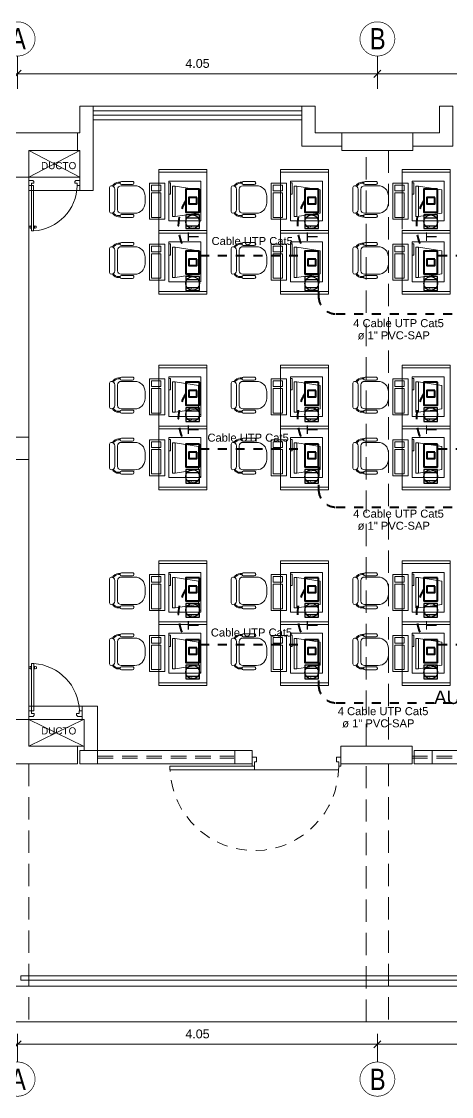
# Model space of a CAD drawing. Header units: millimetres. Extents: x 3354 to 3637, y 1117 to 1358.
# Drawn here: x 3378.85 to 3383.69, y 1253.16 to 1265.25 of the extents above; entities that cross this region are included whole.
import ezdxf

# ---------------------------------------------------------------- set-up
doc = ezdxf.new("R2010")
doc.units = ezdxf.units.MM
for name, pattern in [('ACAD_ISO04W100', [30, 24, -3, 0, -3]), ('DASHED2', [0.375, 0.25, -0.125]), ('DIVIDEX2', [63.5, 25.4, -12.7, 0, -12.7, 0, -12.7]), ('TRAZOS2', [0.225, 0.15, -0.075])]:
    doc.linetypes.add(name, pattern=pattern)
for name, color, linetype, lineweight in [('CASCO', 252, 'Continuous', 9), ('CONDUCTOR', 162, 'Continuous', 40), ('RED SEGURIDAD', 153, 'ACAD_ISO04W100', 40), ('TEX-ELEC', 7, 'Continuous', 30)]:
    doc.layers.add(name, color=color, linetype=linetype, lineweight=lineweight)
doc.layers.add('centro de luz', color=90, linetype='Continuous')
doc.layers.add('TOMACORRIENTE', color=240, linetype='Continuous')
doc.layers.add('Efec-muebles', color=7, linetype='Continuous', lineweight=13, true_color=0x85826f)
doc.styles.add('1', font='arial.ttf')
doc.styles.get("Standard").update_dxf_attribs({"font": 'arial.ttf'})
doc.styles.add('style1', font='arial.ttf')
doc.styles.add('style2', font='arial.ttf')
doc.dimstyles.new('Esc  1  50', dxfattribs={"dimtxt": 0.1, "dimasz": 0.08, "dimexe": 0.2, "dimexo": 0.15, "dimgap": 0.065, "dimtad": 1, "dimzin": 4, "dimdsep": 46, "dimtxsty": 'Standard', "dimblk": 'OBLIQUE', "dimcen": 0.12, "dimdle": 0.15, "dimadec": 0, "dimazin": 0, "dimtfac": 1, "dimtix": 1, "dimtmove": 0, "dimatfit": 3, "dimldrblk": 'OBLIQUE', "dimfxl": 0, "dimarcsym": 0})

# ---------------------------------------------------------------- blocks, each defined once
blk = doc.blocks.new('RECTANG')
for p, q in [((1, 1), (0, 1)), ((0, 1), (0, 0)), ((1, 0), (1, 1)), ((0, 0), (1, 0))]:
    blk.add_line(p, q)
blk = doc.blocks.new('Silla-3')
at = {"color": 0}
for p, q in [((-0.085, 0.909), (0.085, 0.909)), ((-0.447, 0.601), (-0.447, 0.329)), ((-0.404, 0.635), (-0.413, 0.635)), ((-0.37, 0.329), (-0.37, 0.601)), ((-0.34, 0.314), (-0.34, 0.654)), ((0.34, 0.654), (0.34, 0.314)), ((0.37, 0.329), (0.37, 0.601)), ((0.404, 0.635), (0.413, 0.635)), ((0.447, 0.601), (0.447, 0.329)), ((-0.425, 0.253), (-0.425, 0.298)), ((-0.413, 0.295), (-0.404, 0.295)), ((-0.4, 0.253), (-0.4, 0.296)), ((0.4, 0.253), (0.4, 0.296)), ((0.413, 0.295), (0.404, 0.295)), ((0.425, 0.253), (0.425, 0.298)), ((-0.34, 0.072), (-0.34, 0.072)), ((0.297, 0.03), (-0.298, 0.03)), ((0.255, 0.229), (-0.255, 0.229)), ((-0.255, 0.157), (0.255, 0.157)), ((0.34, 0.072), (0.34, 0.072))]:
    blk.add_line(p, q, dxfattribs=at)
for centre, radius, start, end in [((-0.085, 0.654), 0.255, 90, 180), ((0.085, 0.654), 0.255, 0, 90), ((-0.413, 0.601), 0.034, 90, 180), ((-0.404, 0.601), 0.034, 0, 90), ((0.404, 0.601), 0.034, 90, 180), ((0.413, 0.601), 0.034, 0, 90), ((-0.413, 0.329), 0.034, 180, 270), ((-0.404, 0.329), 0.034, 270, 0), ((-0.255, 0.314), 0.085, 180, 270), ((0.255, 0.314), 0.085, 270, 0), ((0.404, 0.329), 0.034, 180, 270), ((0.413, 0.329), 0.034, 270, 0), ((-0.255, 0.253), 0.17, 180, 242.1194), ((-0.255, 0.253), 0.145, 180, 242.3805), ((-0.255, 0.072), 0.085, 90, 180), ((-0.298, 0.072), 0.0425, 180, 270), ((0.255, 0.072), 0.085, 360, 90), ((0.297, 0.072), 0.0425, 270, 360), ((0.255, 0.253), 0.145, 297.6195, 0), ((0.255, 0.253), 0.17, 297.8806, 360)]:
    blk.add_arc(centre, radius, start, end, dxfattribs=at)
blk = doc.blocks.new('_Oblique')
at = {"color": 0, "linetype": 'ByBlock', "lineweight": -2}
blk.add_line((-0.5, -0.5), (0.5, 0.5), dxfattribs=at)
blk = doc.blocks.new('*D339')
at = {"layer": 'CASCO', "color": 0, "lineweight": -2, "transparency": 16777216}
for p, q in [((3356.336, 1257.698), (3356.336, 1258.066)), ((3360.386, 1257.698), (3360.386, 1258.066)), ((3356.186, 1257.866), (3360.536, 1257.866))]:
    blk.add_line(p, q, dxfattribs=at)
at = {"layer": 'Defpoints', "color": 0, "transparency": 16777216}
for p in [(3360.386, 1257.866), (3356.336, 1257.548), (3360.386, 1257.548)]:
    blk.add_point(p, dxfattribs=at)
at = {"layer": 'CASCO', "color": 0, "lineweight": -2, "transparency": 16777216, "xscale": 0.08, "yscale": 0.08, "zscale": 0.08, "rotation": 180}
blk.add_blockref('_Oblique', (3356.336, 1257.866), dxfattribs=at)
at = {"layer": 'CASCO', "color": 0, "lineweight": -2, "transparency": 16777216, "xscale": 0.08, "yscale": 0.08, "zscale": 0.08}
blk.add_blockref('_Oblique', (3360.386, 1257.866), dxfattribs=at)
at = {"layer": 'CASCO', "color": 0, "transparency": 16777216, "insert": (3358.361, 1257.982), "char_height": 0.1, "attachment_point": 5}
blk.add_mtext('4.05', dxfattribs=at)
blk = doc.blocks.new('*D340')
at = {"layer": 'CASCO', "color": 0, "lineweight": -2, "transparency": 16777216}
for p, q in [((3360.386, 1257.698), (3360.386, 1258.066)), ((3364.436, 1257.698), (3364.436, 1258.066)), ((3360.236, 1257.866), (3364.586, 1257.866))]:
    blk.add_line(p, q, dxfattribs=at)
at = {"layer": 'Defpoints', "color": 0, "transparency": 16777216}
for p in [(3364.436, 1257.866), (3360.386, 1257.548), (3364.436, 1257.548)]:
    blk.add_point(p, dxfattribs=at)
at = {"layer": 'CASCO', "color": 0, "lineweight": -2, "transparency": 16777216, "xscale": 0.08, "yscale": 0.08, "zscale": 0.08, "rotation": 180}
blk.add_blockref('_Oblique', (3360.386, 1257.866), dxfattribs=at)
at = {"layer": 'CASCO', "color": 0, "lineweight": -2, "transparency": 16777216, "xscale": 0.08, "yscale": 0.08, "zscale": 0.08}
blk.add_blockref('_Oblique', (3364.436, 1257.866), dxfattribs=at)
at = {"layer": 'CASCO', "color": 0, "transparency": 16777216, "insert": (3362.411, 1257.982), "char_height": 0.1, "attachment_point": 5}
blk.add_mtext('4.05', dxfattribs=at)
blk = doc.blocks.new('*D351')
at = {"layer": 'CASCO', "color": 0, "lineweight": -2, "transparency": 16777216}
for p, q in [((3356.336, 1247.068), (3356.336, 1246.749)), ((3360.386, 1247.068), (3360.386, 1246.749)), ((3356.186, 1246.949), (3360.536, 1246.949))]:
    blk.add_line(p, q, dxfattribs=at)
at = {"layer": 'Defpoints', "color": 0, "transparency": 16777216}
for p in [(3356.336, 1247.218), (3360.386, 1247.218), (3360.386, 1246.949)]:
    blk.add_point(p, dxfattribs=at)
at = {"layer": 'CASCO', "color": 0, "lineweight": -2, "transparency": 16777216, "xscale": 0.08, "yscale": 0.08, "zscale": 0.08, "rotation": 180}
blk.add_blockref('_Oblique', (3356.336, 1246.949), dxfattribs=at)
at = {"layer": 'CASCO', "color": 0, "lineweight": -2, "transparency": 16777216, "xscale": 0.08, "yscale": 0.08, "zscale": 0.08}
blk.add_blockref('_Oblique', (3360.386, 1246.949), dxfattribs=at)
at = {"layer": 'CASCO', "color": 0, "transparency": 16777216, "insert": (3358.361, 1247.065), "char_height": 0.1, "attachment_point": 5}
blk.add_mtext('4.05', dxfattribs=at)
blk = doc.blocks.new('*D352')
at = {"layer": 'CASCO', "color": 0, "lineweight": -2, "transparency": 16777216}
for p, q in [((3360.386, 1247.068), (3360.386, 1246.749)), ((3364.436, 1247.068), (3364.436, 1246.749)), ((3360.236, 1246.949), (3364.586, 1246.949))]:
    blk.add_line(p, q, dxfattribs=at)
at = {"layer": 'Defpoints', "color": 0, "transparency": 16777216}
for p in [(3360.386, 1247.218), (3364.436, 1247.218), (3364.436, 1246.949)]:
    blk.add_point(p, dxfattribs=at)
at = {"layer": 'CASCO', "color": 0, "lineweight": -2, "transparency": 16777216, "xscale": 0.08, "yscale": 0.08, "zscale": 0.08, "rotation": 180}
blk.add_blockref('_Oblique', (3360.386, 1246.949), dxfattribs=at)
at = {"layer": 'CASCO', "color": 0, "lineweight": -2, "transparency": 16777216, "xscale": 0.08, "yscale": 0.08, "zscale": 0.08}
blk.add_blockref('_Oblique', (3364.436, 1246.949), dxfattribs=at)
at = {"layer": 'CASCO', "color": 0, "transparency": 16777216, "insert": (3362.411, 1247.065), "char_height": 0.1, "attachment_point": 5}
blk.add_mtext('4.05', dxfattribs=at)
blk = doc.blocks.new('cgytutytry')
at = {"layer": 'CASCO'}
for p, q in [((-4.482, 891.175), (-4.487, 891.175)), ((-4.487, 891.175), (-4.487, 891.1)), ((-4.487, 891.1), (-4.487, 891.175)), ((-4.487, 891.175), (-4.482, 891.175)), ((-4.467, 891.08), (-4.487, 891.1)), ((-4.467, 891.08), (-4.487, 891.1)), ((-4.482, 891.18), (-4.482, 891.175)), ((-4.391, 891.18), (-4.482, 891.18)), ((-4.482, 891.175), (-4.482, 891.18)), ((-4.432, 891.08), (-4.467, 891.08)), ((-4.432, 891.08), (-4.467, 891.08)), ((-4.386, 891.126), (-4.432, 891.126)), ((-4.432, 891.126), (-4.432, 891.08)), ((-4.391, 891.18), (-4.391, 891.175)), ((-4.391, 891.18), (-4.391, 891.175)), ((-4.386, 891.175), (-4.391, 891.175)), ((-4.391, 891.175), (-4.386, 891.175)), ((-4.386, 891.175), (-4.386, 891.126)), ((-4.386, 891.175), (-4.386, 891.126)), ((-4.386, 891.085), (-4.386, 891.126)), ((-4.386, 891.126), (-3.497, 891.126)), ((-3.497, 891.085), (-4.386, 891.085)), ((-3.598, 891.132), (-3.598, 891.14)), ((-3.598, 891.14), (-3.594, 891.14)), ((-3.55, 891.132), (-3.598, 891.132)), ((-3.598, 891.075), (-3.598, 891.08)), ((-3.598, 891.08), (-3.55, 891.08)), ((-3.594, 891.075), (-3.598, 891.075)), ((-3.594, 891.155), (-3.589, 891.175)), ((-3.594, 891.14), (-3.594, 891.155)), ((-3.594, 891.057), (-3.594, 891.075)), ((-3.589, 891.037), (-3.594, 891.057)), ((-3.589, 891.175), (-3.559, 891.175)), ((-3.559, 891.175), (-3.554, 891.155)), ((-3.554, 891.057), (-3.559, 891.037)), ((-3.554, 891.155), (-3.554, 891.137)), ((-3.554, 891.137), (-3.55, 891.137)), ((-3.55, 891.075), (-3.554, 891.075)), ((-3.554, 891.075), (-3.554, 891.057)), ((-3.55, 891.137), (-3.55, 891.132)), ((-3.55, 891.08), (-3.55, 891.075)), ((-3.497, 891.126), (-3.497, 891.085)), ((-3.559, 891.037), (-3.589, 891.037)), ((-4.467, 890.281), (-4.487, 890.261)), ((-4.487, 890.261), (-4.467, 890.281)), ((-4.487, 890.261), (-4.487, 890.185)), ((-4.487, 890.185), (-4.487, 890.261)), ((-4.467, 890.281), (-4.433, 890.281)), ((-4.467, 890.281), (-4.433, 890.281)), ((-4.433, 890.281), (-4.433, 890.231)), ((-4.487, 890.185), (-4.482, 890.185)), ((-4.482, 890.185), (-4.487, 890.185)), ((-4.482, 890.185), (-4.482, 890.18)), ((-4.482, 890.18), (-4.482, 890.185)), ((-4.482, 890.18), (-4.391, 890.18)), ((-4.433, 890.231), (-4.386, 890.231)), ((-4.391, 890.185), (-4.386, 890.185)), ((-4.391, 890.185), (-4.391, 890.18)), ((-4.386, 890.185), (-4.391, 890.185)), ((-4.391, 890.185), (-4.391, 890.18)), ((-4.386, 890.231), (-4.386, 890.185)), ((-4.386, 890.231), (-4.386, 890.185))]:
    blk.add_line(p, q, dxfattribs=at)
for points in [[(-4.432, 891.08), (-4.432, 891.126), (-4.386, 891.126)], [(-4.386, 890.231), (-4.433, 890.231), (-4.433, 890.281)]]:
    blk.add_lwpolyline(points, dxfattribs=at)
for points in [[(-3.497, 891.126), (-3.497, 891.085), (-4.386, 891.085), (-4.386, 891.126)], [(-3.55, 891.132), (-3.55, 891.137), (-3.598, 891.137), (-3.598, 891.132)], [(-3.55, 891.08), (-3.55, 891.075), (-3.598, 891.075), (-3.598, 891.08)], [(-3.554, 891.14), (-3.554, 891.155), (-3.559, 891.175), (-3.589, 891.175), (-3.594, 891.155), (-3.594, 891.14)], [(-3.554, 891.071), (-3.554, 891.057), (-3.559, 891.037), (-3.589, 891.037), (-3.594, 891.057), (-3.594, 891.071)]]:
    blk.add_lwpolyline(points, close=True, dxfattribs=at)
blk.add_arc((-4.408, 891.143), 0.913, 271.3362, 356.359, dxfattribs=at)
blk = doc.blocks.new('THT')
for p, q in [((-1.074, 0.413), (-1.014, 0.413)), ((-1.074, 0.293), (-1.074, 0.413)), ((-1.044, 0.293), (-1.074, 0.293)), ((-1.044, 0.353), (-1.044, 0.293)), ((-1.014, 0.353), (-1.044, 0.353)), ((-1.014, 0.413), (-1.014, 0.353)), ((0.126, 0.413), (0.066, 0.413)), ((0.066, 0.413), (0.066, 0.353)), ((0.066, 0.353), (0.096, 0.353)), ((0.096, 0.353), (0.096, 0.293)), ((0.096, 0.293), (0.126, 0.293)), ((0.096, 0.293), (0.096, 0.245)), ((1.236, 0.293), (0.096, 0.293)), ((0.126, 0.293), (0.126, 0.413)), ((1.236, 0.245), (1.236, 0.293)), ((0.096, 0.245), (-1.044, 0.245)), ((0.096, 0.245), (1.236, 0.245))]:
    blk.add_line(p, q)
at = {"linetype": 'TRAZOS2'}
blk.add_arc((0.096, 0.293), 1.14, 180, 357.5868, dxfattribs=at)
blk = doc.blocks.new('2 PISO')
at = {"layer": 'CASCO', "lineweight": 0}
blk.add_line((3357.186, 1257.503), (3359.536, 1257.503), dxfattribs=at)
at = {"layer": 'CASCO', "ltscale": 2}
blk.add_line((3357.186, 1257.349), (3359.536, 1257.349), dxfattribs=at)
at = {"layer": 'CASCO', "lineweight": 5}
for p, q in [((3356.461, 1256.703), (3357.036, 1257.003)), ((3356.461, 1257.003), (3357.036, 1256.703)), ((3356.461, 1250.603), (3357.076, 1250.303)), ((3356.461, 1250.303), (3357.076, 1250.603)), ((3357.011, 1250.303), (3357.076, 1250.303))]:
    blk.add_line(p, q, dxfattribs=at)
at = {"layer": 'CASCO', "ltscale": 2, "const_width": 0.0076}
for points in [[(3356.533, 1258.263, 0.951688), (3356.139, 1258.263, 1)], [(3360.583, 1258.263, 0.951688), (3360.189, 1258.263, 1)], [(3356.533, 1246.552, -0.951688), (3356.139, 1246.552, -1)], [(3360.583, 1246.552, -0.951688), (3360.189, 1246.552, -1)]]:
    blk.add_lwpolyline(points, format="xyb", close=True, dxfattribs=at)
at = {"layer": 'CASCO', "ltscale": 2}
for points in [[(3357.186, 1256.553), (3357.186, 1257.503), (3357.036, 1257.503), (3357.036, 1257.203), (3357.011, 1257.203), (3357.011, 1257.003), (3357.036, 1257.003), (3357.036, 1256.703), (3357.036, 1256.703), (3357.036, 1256.553), (3357.186, 1256.553), (3357.186, 1256.553)], [(3357.236, 1250.253), (3357.236, 1250.753), (3357.061, 1250.753), (3357.061, 1250.603), (3357.086, 1250.603), (3357.086, 1250.253), (3357.236, 1250.253)]]:
    blk.add_lwpolyline(points, dxfattribs=at)
at = {"layer": 'CASCO'}
for points in [[(3359.536, 1257.449), (3357.186, 1257.449), (3357.186, 1257.399), (3359.536, 1257.399), (3359.536, 1257.449)], [(3357.011, 1257.203), (3356.211, 1257.203), (3356.211, 1256.703), (3356.461, 1256.703), (3356.461, 1257.003), (3357.011, 1257.003), (3357.011, 1257.203)], [(3359.986, 1257.003), (3359.986, 1257.203), (3360.786, 1257.203), (3360.786, 1257.003), (3359.986, 1257.003)], [(3357.011, 1250.103), (3356.211, 1250.103), (3356.211, 1250.603), (3356.461, 1250.603), (3356.461, 1250.303), (3357.011, 1250.303), (3357.011, 1250.103)], [(3359.976, 1250.103), (3359.976, 1250.303), (3360.776, 1250.303), (3360.776, 1250.103), (3359.976, 1250.103)]]:
    blk.add_lwpolyline(points, dxfattribs=at)
at = {"layer": 'CASCO', "ltscale": 2}
for points in [[(3359.536, 1257.503), (3359.686, 1257.503), (3359.686, 1257.203), (3359.986, 1257.203), (3359.986, 1257.053), (3359.536, 1257.053)], [(3361.236, 1257.503), (3361.086, 1257.503), (3361.086, 1257.203), (3360.786, 1257.203), (3360.786, 1257.053), (3361.236, 1257.053)], [(3357.236, 1250.253), (3358.78, 1250.253), (3358.78, 1250.103), (3357.236, 1250.103)], [(3361.001, 1250.253), (3363.811, 1250.253), (3363.811, 1250.103), (3361.001, 1250.103)]]:
    blk.add_lwpolyline(points, close=True, dxfattribs=at)
at = {"layer": 'CASCO', "linetype": 'DASHED2', "lineweight": 5}
for points in [[(3360.261, 1257.003), (3360.511, 1257.003), (3360.511, 1250.303), (3360.261, 1250.303)], [(3356.211, 1250.103), (3356.461, 1250.103), (3356.461, 1247.203), (3356.211, 1247.203)]]:
    blk.add_lwpolyline(points, close=True, dxfattribs=at)
at = {"layer": 'CASCO'}
for points in [[(3356.211, 1256.703), (3356.461, 1256.703), (3356.461, 1253.778), (3356.211, 1253.778)], [(3356.461, 1253.778), (3356.461, 1253.528), (3356.211, 1253.528), (3356.211, 1253.778)], [(3356.461, 1253.528), (3356.211, 1253.528), (3356.211, 1250.603), (3356.461, 1250.603)], [(3357.236, 1250.103), (3357.036, 1250.103), (3357.036, 1250.253), (3357.236, 1250.253)], [(3358.976, 1250.103), (3358.78, 1250.103), (3358.78, 1250.253), (3358.976, 1250.253)], [(3361.001, 1250.103), (3360.801, 1250.103), (3360.801, 1250.253), (3361.001, 1250.253)]]:
    blk.add_lwpolyline(points, close=True, dxfattribs=at)
at = {"layer": 'CASCO', "lineweight": 5}
for points in [[(3357.036, 1256.553), (3356.461, 1256.553), (3356.461, 1256.703), (3357.036, 1256.703)], [(3357.061, 1250.753), (3356.461, 1250.753), (3356.461, 1250.603), (3357.061, 1250.603)]]:
    blk.add_lwpolyline(points, close=True, dxfattribs=at)
at = {"layer": 'CASCO', "linetype": 'DASHED2', "ltscale": 0.7}
for points in [[(3357.236, 1250.191), (3358.77, 1250.191)], [(3357.236, 1250.168), (3358.77, 1250.168)], [(3360.776, 1250.191), (3364.036, 1250.191)], [(3360.776, 1250.168), (3364.036, 1250.168)]]:
    blk.add_lwpolyline(points, dxfattribs=at)
at = {"layer": 'CASCO', "linetype": 'DASHED2', "lineweight": 5}
blk.add_lwpolyline([(3360.261, 1247.203), (3360.261, 1250.103), (3360.511, 1250.103), (3360.511, 1247.203)], dxfattribs=at)
at = {"layer": 'CASCO', "lineweight": 0}
blk.add_lwpolyline([(3380.586, 1247.719), (3380.586, 1247.669), (3356.372, 1247.669), (3356.372, 1247.719)], close=True, dxfattribs=at)
blk.add_lwpolyline([(3380.761, 1247.603), (3380.761, 1247.603), (3356.211, 1247.603), (3356.211, 1247.603)], dxfattribs=at)
at = {"layer": 'CASCO', "lineweight": 0, "ltscale": 0.5}
blk.add_lwpolyline([(3356.211, 1247.203), (3356.211, 1247.203), (3380.761, 1247.203), (3380.761, 1247.203)], dxfattribs=at)
at = {"layer": 'CASCO', "lineweight": 13}
for p, xscale, yscale, zscale, rotation in [((3868.89, 1254.087), -0.5749999999988404, 0.5749999999988404, 0.5749999999988404, 90), ((3891.169, 1253.33), 0.5999999999998181, 0.5999999999998181, 0.5999999999998181, 89.99999999999999)]:
    blk.add_blockref('cgytutytry', p, dxfattribs=dict(at, xscale=xscale, yscale=yscale, zscale=zscale, rotation=rotation))
at = {"layer": 'CASCO', "xscale": -0.833352957778536, "yscale": 0.8333529582442725, "zscale": 0.8333529577915336}
blk.add_blockref('THT', (3359.081, 1249.833), dxfattribs=at)
at = {"layer": 'CASCO', "style": 'style1', "width": 0.8}
for s, p in [('A', (3356.25, 1258.14)), ('B', (3360.3, 1258.14)), ('A', (3356.25, 1246.434)), ('B', (3360.3, 1246.434))]:
    blk.add_text(s, height=0.24, dxfattribs=at).set_placement(p)
at = {"layer": 'CASCO', "char_height": 0.08, "width": 2.09636, "style": '1'}
for insert, attachment_point in [((3356.798, 1256.873), 2), ((3356.798, 1250.433), 8)]:
    blk.add_mtext('\\A1;DUCTO', dxfattribs=dict(at, insert=insert, attachment_point=attachment_point))
at = {"layer": 'CASCO', "insert": (3362.166, 1250.725), "char_height": 0.15, "attachment_point": 5, "style": 'style2'}
blk.add_mtext('\\A1;AULA DE INNOVACION\\P TECNOLOGICA', dxfattribs=at)
at = {"layer": 'CASCO'}
for base, p1, p2, picture, middle in [((3360.386, 1257.866), (3356.336, 1257.548), (3360.386, 1257.548), '*D339', (3358.361, 1257.982)), ((3364.436, 1257.866), (3360.386, 1257.548), (3364.436, 1257.548), '*D340', (3362.411, 1257.982)), ((3360.386, 1246.949), (3356.336, 1247.218), (3360.386, 1247.218), '*D351', (3358.361, 1247.065)), ((3364.436, 1246.949), (3360.386, 1247.218), (3364.436, 1247.218), '*D352', (3362.411, 1247.065))]:
    dim = blk.add_linear_dim(base=base, p1=p1, p2=p2, dimstyle='Esc  1  50', dxfattribs=at)
    dim.commit()
    dim.dimension.update_dxf_attribs({"geometry": picture, "text_midpoint": middle})

msp = doc.modelspace()

# ---------------------------------------------------------------- linework, layer by layer
at = {"layer": 'CONDUCTOR'}
for points in [[(3380.854, 1263.366), (3380.699, 1263.366), (3380.699, 1263.108), (3380.854, 1263.108)], [(3382.194, 1263.366), (3382.039, 1263.366), (3382.039, 1263.108), (3382.194, 1263.108)], [(3383.534, 1263.366), (3383.379, 1263.366), (3383.379, 1263.108), (3383.534, 1263.108)], [(3380.822, 1263.273), (3380.734, 1263.273), (3380.734, 1263.203), (3380.822, 1263.203)], [(3382.162, 1263.273), (3382.074, 1263.273), (3382.074, 1263.203), (3382.162, 1263.203)], [(3383.502, 1263.273), (3383.414, 1263.273), (3383.414, 1263.203), (3383.502, 1263.203)], [(3380.854, 1262.671), (3380.699, 1262.671), (3380.699, 1262.413), (3380.854, 1262.413)], [(3382.194, 1262.671), (3382.039, 1262.671), (3382.039, 1262.413), (3382.194, 1262.413)], [(3383.534, 1262.671), (3383.379, 1262.671), (3383.379, 1262.413), (3383.534, 1262.413)], [(3380.822, 1262.578), (3380.734, 1262.578), (3380.734, 1262.508), (3380.822, 1262.508)], [(3382.162, 1262.578), (3382.074, 1262.578), (3382.074, 1262.508), (3382.162, 1262.508)], [(3383.502, 1262.578), (3383.414, 1262.578), (3383.414, 1262.508), (3383.502, 1262.508)], [(3380.854, 1261.195), (3380.699, 1261.195), (3380.699, 1260.937), (3380.854, 1260.937)], [(3382.194, 1261.195), (3382.039, 1261.195), (3382.039, 1260.937), (3382.194, 1260.937)], [(3383.534, 1261.195), (3383.379, 1261.195), (3383.379, 1260.937), (3383.534, 1260.937)], [(3380.822, 1261.102), (3380.734, 1261.102), (3380.734, 1261.032), (3380.822, 1261.032)], [(3382.162, 1261.102), (3382.074, 1261.102), (3382.074, 1261.032), (3382.162, 1261.032)], [(3383.502, 1261.102), (3383.414, 1261.102), (3383.414, 1261.032), (3383.502, 1261.032)], [(3380.854, 1260.5), (3380.699, 1260.5), (3380.699, 1260.242), (3380.854, 1260.242)], [(3382.194, 1260.5), (3382.039, 1260.5), (3382.039, 1260.242), (3382.194, 1260.242)], [(3383.534, 1260.5), (3383.379, 1260.5), (3383.379, 1260.242), (3383.534, 1260.242)], [(3380.822, 1260.407), (3380.734, 1260.407), (3380.734, 1260.337), (3380.822, 1260.337)], [(3382.162, 1260.407), (3382.074, 1260.407), (3382.074, 1260.337), (3382.162, 1260.337)], [(3383.502, 1260.407), (3383.414, 1260.407), (3383.414, 1260.337), (3383.502, 1260.337)], [(3380.854, 1258.994), (3380.699, 1258.994), (3380.699, 1258.736), (3380.854, 1258.736)], [(3382.194, 1258.994), (3382.039, 1258.994), (3382.039, 1258.736), (3382.194, 1258.736)], [(3383.534, 1258.994), (3383.379, 1258.994), (3383.379, 1258.736), (3383.534, 1258.736)], [(3380.822, 1258.902), (3380.734, 1258.902), (3380.734, 1258.831), (3380.822, 1258.831)], [(3382.162, 1258.902), (3382.074, 1258.902), (3382.074, 1258.831), (3382.162, 1258.831)], [(3383.502, 1258.902), (3383.414, 1258.902), (3383.414, 1258.831), (3383.502, 1258.831)], [(3380.854, 1258.299), (3380.699, 1258.299), (3380.699, 1258.041), (3380.854, 1258.041)], [(3382.194, 1258.299), (3382.039, 1258.299), (3382.039, 1258.041), (3382.194, 1258.041)], [(3383.534, 1258.299), (3383.379, 1258.299), (3383.379, 1258.041), (3383.534, 1258.041)], [(3380.822, 1258.207), (3380.734, 1258.207), (3380.734, 1258.136), (3380.822, 1258.136)], [(3382.162, 1258.207), (3382.074, 1258.207), (3382.074, 1258.136), (3382.162, 1258.136)], [(3383.502, 1258.207), (3383.414, 1258.207), (3383.414, 1258.136), (3383.502, 1258.136)]]:
    msp.add_lwpolyline(points, close=True, dxfattribs=at)
at = {"layer": 'Efec-muebles'}
for p, q in [((3380.395, 1263.588), (3380.935, 1263.588)), ((3380.395, 1263.588), (3380.395, 1262.917)), ((3380.935, 1263.588), (3380.935, 1262.872)), ((3381.765, 1263.588), (3382.305, 1263.588)), ((3381.765, 1263.588), (3381.765, 1262.917)), ((3382.305, 1263.588), (3382.305, 1262.872)), ((3383.135, 1263.588), (3383.675, 1263.588)), ((3383.135, 1263.588), (3383.135, 1262.917)), ((3383.675, 1263.588), (3383.675, 1262.872)), ((3380.395, 1263.558), (3380.935, 1263.558)), ((3381.765, 1263.558), (3382.305, 1263.558)), ((3383.135, 1263.558), (3383.675, 1263.558)), ((3380.507, 1263.438), (3380.528, 1263.438)), ((3380.528, 1263.438), (3380.528, 1263.31)), ((3380.549, 1263.4), (3380.579, 1263.4)), ((3380.549, 1263.06), (3380.549, 1263.4)), ((3380.579, 1263.4), (3380.579, 1263.06)), ((3380.579, 1263.4), (3380.842, 1263.36)), ((3380.842, 1263.36), (3380.842, 1263.098)), ((3381.877, 1263.438), (3381.898, 1263.438)), ((3381.898, 1263.438), (3381.898, 1263.31)), ((3381.919, 1263.4), (3381.949, 1263.4)), ((3381.919, 1263.06), (3381.919, 1263.4)), ((3381.949, 1263.4), (3381.949, 1263.06)), ((3381.949, 1263.4), (3382.212, 1263.36)), ((3382.212, 1263.36), (3382.212, 1263.098)), ((3383.247, 1263.438), (3383.268, 1263.438)), ((3383.268, 1263.438), (3383.268, 1263.31)), ((3383.289, 1263.4), (3383.319, 1263.4)), ((3383.289, 1263.06), (3383.289, 1263.4)), ((3383.319, 1263.4), (3383.319, 1263.06)), ((3383.319, 1263.4), (3383.582, 1263.36)), ((3383.582, 1263.36), (3383.582, 1263.098)), ((3380.528, 1263.31), (3380.507, 1263.31)), ((3381.898, 1263.31), (3381.877, 1263.31)), ((3383.268, 1263.31), (3383.247, 1263.31)), ((3380.842, 1263.098), (3380.579, 1263.06)), ((3382.212, 1263.098), (3381.949, 1263.06)), ((3383.582, 1263.098), (3383.319, 1263.06)), ((3380.579, 1263.06), (3380.549, 1263.06)), ((3381.949, 1263.06), (3381.919, 1263.06)), ((3383.319, 1263.06), (3383.289, 1263.06)), ((3380.395, 1262.872), (3380.395, 1262.917)), ((3380.395, 1262.902), (3380.935, 1262.902)), ((3380.395, 1262.902), (3380.395, 1262.232)), ((3380.395, 1262.902), (3380.935, 1262.902)), ((3380.395, 1262.872), (3380.935, 1262.872)), ((3380.395, 1262.872), (3380.935, 1262.872)), ((3380.935, 1262.902), (3380.935, 1262.187)), ((3381.765, 1262.872), (3381.765, 1262.917)), ((3381.765, 1262.902), (3382.305, 1262.902)), ((3381.765, 1262.902), (3381.765, 1262.232)), ((3381.765, 1262.902), (3382.305, 1262.902)), ((3381.765, 1262.872), (3382.305, 1262.872)), ((3381.765, 1262.872), (3382.305, 1262.872)), ((3382.305, 1262.902), (3382.305, 1262.187)), ((3383.135, 1262.902), (3383.675, 1262.902)), ((3383.135, 1262.902), (3383.135, 1262.232)), ((3383.135, 1262.902), (3383.675, 1262.902)), ((3383.135, 1262.872), (3383.135, 1262.902)), ((3383.135, 1262.872), (3383.675, 1262.872)), ((3383.135, 1262.872), (3383.675, 1262.872)), ((3383.675, 1262.902), (3383.675, 1262.187)), ((3383.675, 1262.902), (3383.675, 1262.872)), ((3380.507, 1262.752), (3380.528, 1262.752)), ((3380.528, 1262.752), (3380.528, 1262.624)), ((3381.877, 1262.752), (3381.898, 1262.752)), ((3381.898, 1262.752), (3381.898, 1262.624)), ((3383.247, 1262.752), (3383.268, 1262.752)), ((3383.268, 1262.752), (3383.268, 1262.624)), ((3380.528, 1262.624), (3380.507, 1262.624)), ((3380.549, 1262.715), (3380.579, 1262.715)), ((3380.549, 1262.374), (3380.549, 1262.715)), ((3380.579, 1262.715), (3380.579, 1262.374)), ((3380.579, 1262.715), (3380.842, 1262.675)), ((3380.842, 1262.675), (3380.842, 1262.413)), ((3381.898, 1262.624), (3381.877, 1262.624)), ((3381.919, 1262.715), (3381.949, 1262.715)), ((3381.919, 1262.374), (3381.919, 1262.715)), ((3381.949, 1262.715), (3381.949, 1262.374)), ((3381.949, 1262.715), (3382.212, 1262.675)), ((3382.212, 1262.675), (3382.212, 1262.413)), ((3383.268, 1262.624), (3383.247, 1262.624)), ((3383.289, 1262.715), (3383.319, 1262.715)), ((3383.289, 1262.374), (3383.289, 1262.715)), ((3383.319, 1262.715), (3383.319, 1262.374)), ((3383.319, 1262.715), (3383.582, 1262.675)), ((3383.582, 1262.675), (3383.582, 1262.413)), ((3380.579, 1262.374), (3380.549, 1262.374)), ((3380.842, 1262.413), (3380.579, 1262.374)), ((3381.949, 1262.374), (3381.919, 1262.374)), ((3382.212, 1262.413), (3381.949, 1262.374)), ((3383.319, 1262.374), (3383.289, 1262.374)), ((3383.582, 1262.413), (3383.319, 1262.374)), ((3380.395, 1262.187), (3380.395, 1262.232)), ((3380.395, 1262.217), (3380.935, 1262.217)), ((3380.395, 1262.187), (3380.935, 1262.187)), ((3381.765, 1262.187), (3381.765, 1262.232)), ((3381.765, 1262.217), (3382.305, 1262.217)), ((3381.765, 1262.187), (3382.305, 1262.187)), ((3383.135, 1262.187), (3383.135, 1262.232)), ((3383.135, 1262.217), (3383.675, 1262.217)), ((3383.135, 1262.187), (3383.675, 1262.187)), ((3380.395, 1261.387), (3380.935, 1261.387)), ((3380.395, 1261.387), (3380.395, 1260.716)), ((3380.395, 1261.357), (3380.935, 1261.357)), ((3380.935, 1261.387), (3380.935, 1260.671)), ((3381.765, 1261.387), (3382.305, 1261.387)), ((3381.765, 1261.387), (3381.765, 1260.716)), ((3381.765, 1261.357), (3382.305, 1261.357)), ((3382.305, 1261.387), (3382.305, 1260.671)), ((3383.135, 1261.387), (3383.675, 1261.387)), ((3383.135, 1261.387), (3383.135, 1260.716)), ((3383.135, 1261.357), (3383.675, 1261.357)), ((3383.675, 1261.387), (3383.675, 1260.671)), ((3380.507, 1261.237), (3380.528, 1261.237)), ((3380.528, 1261.237), (3380.528, 1261.109)), ((3380.549, 1261.199), (3380.579, 1261.199)), ((3380.549, 1260.859), (3380.549, 1261.199)), ((3380.579, 1261.199), (3380.579, 1260.859)), ((3380.579, 1261.199), (3380.842, 1261.159)), ((3380.842, 1261.159), (3380.842, 1260.897)), ((3381.877, 1261.237), (3381.898, 1261.237)), ((3381.898, 1261.237), (3381.898, 1261.109)), ((3381.919, 1261.199), (3381.949, 1261.199)), ((3381.919, 1260.859), (3381.919, 1261.199)), ((3381.949, 1261.199), (3381.949, 1260.859)), ((3381.949, 1261.199), (3382.212, 1261.159)), ((3382.212, 1261.159), (3382.212, 1260.897)), ((3383.247, 1261.237), (3383.268, 1261.237)), ((3383.268, 1261.237), (3383.268, 1261.109)), ((3383.289, 1261.199), (3383.319, 1261.199)), ((3383.289, 1260.859), (3383.289, 1261.199)), ((3383.319, 1261.199), (3383.319, 1260.859)), ((3383.319, 1261.199), (3383.582, 1261.159)), ((3383.582, 1261.159), (3383.582, 1260.897)), ((3380.528, 1261.109), (3380.507, 1261.109)), ((3381.898, 1261.109), (3381.877, 1261.109)), ((3383.268, 1261.109), (3383.247, 1261.109)), ((3380.579, 1260.859), (3380.549, 1260.859)), ((3380.842, 1260.897), (3380.579, 1260.859)), ((3381.949, 1260.859), (3381.919, 1260.859)), ((3382.212, 1260.897), (3381.949, 1260.859)), ((3383.319, 1260.859), (3383.289, 1260.859)), ((3383.582, 1260.897), (3383.319, 1260.859)), ((3380.395, 1260.671), (3380.395, 1260.716)), ((3380.395, 1260.701), (3380.935, 1260.701)), ((3380.395, 1260.701), (3380.395, 1260.031)), ((3380.395, 1260.701), (3380.935, 1260.701)), ((3380.935, 1260.701), (3380.935, 1259.986)), ((3381.765, 1260.671), (3381.765, 1260.716)), ((3381.765, 1260.701), (3382.305, 1260.701)), ((3381.765, 1260.701), (3381.765, 1260.031)), ((3381.765, 1260.701), (3382.305, 1260.701)), ((3382.305, 1260.701), (3382.305, 1259.986)), ((3383.135, 1260.671), (3383.135, 1260.716)), ((3383.135, 1260.701), (3383.675, 1260.701)), ((3383.135, 1260.701), (3383.135, 1260.031)), ((3383.135, 1260.701), (3383.675, 1260.701)), ((3383.675, 1260.701), (3383.675, 1259.986)), ((3380.395, 1260.671), (3380.935, 1260.671)), ((3380.395, 1260.671), (3380.935, 1260.671)), ((3381.765, 1260.671), (3382.305, 1260.671)), ((3381.765, 1260.671), (3382.305, 1260.671)), ((3383.135, 1260.671), (3383.675, 1260.671)), ((3383.135, 1260.671), (3383.675, 1260.671)), ((3380.507, 1260.551), (3380.528, 1260.551)), ((3380.528, 1260.551), (3380.528, 1260.423)), ((3380.549, 1260.514), (3380.579, 1260.514)), ((3380.549, 1260.173), (3380.549, 1260.514)), ((3380.579, 1260.514), (3380.579, 1260.173)), ((3380.579, 1260.514), (3380.842, 1260.474)), ((3380.842, 1260.474), (3380.842, 1260.212)), ((3381.877, 1260.551), (3381.898, 1260.551)), ((3381.898, 1260.551), (3381.898, 1260.423)), ((3381.919, 1260.514), (3381.949, 1260.514)), ((3381.919, 1260.173), (3381.919, 1260.514)), ((3381.949, 1260.514), (3381.949, 1260.173)), ((3381.949, 1260.514), (3382.212, 1260.474)), ((3382.212, 1260.474), (3382.212, 1260.212)), ((3383.247, 1260.551), (3383.268, 1260.551)), ((3383.268, 1260.551), (3383.268, 1260.423)), ((3383.289, 1260.514), (3383.319, 1260.514)), ((3383.289, 1260.173), (3383.289, 1260.514)), ((3383.319, 1260.514), (3383.319, 1260.173)), ((3383.319, 1260.514), (3383.582, 1260.474)), ((3383.582, 1260.474), (3383.582, 1260.212)), ((3380.528, 1260.423), (3380.507, 1260.423)), ((3381.898, 1260.423), (3381.877, 1260.423)), ((3383.268, 1260.423), (3383.247, 1260.423)), ((3380.842, 1260.212), (3380.579, 1260.173)), ((3382.212, 1260.212), (3381.949, 1260.173)), ((3383.582, 1260.212), (3383.319, 1260.173)), ((3380.579, 1260.173), (3380.549, 1260.173)), ((3381.949, 1260.173), (3381.919, 1260.173)), ((3383.319, 1260.173), (3383.289, 1260.173)), ((3380.395, 1259.986), (3380.395, 1260.031)), ((3380.395, 1260.016), (3380.935, 1260.016)), ((3380.395, 1259.986), (3380.935, 1259.986)), ((3381.765, 1259.986), (3381.765, 1260.031)), ((3381.765, 1260.016), (3382.305, 1260.016)), ((3381.765, 1259.986), (3382.305, 1259.986)), ((3383.135, 1259.986), (3383.135, 1260.031)), ((3383.135, 1260.016), (3383.675, 1260.016)), ((3383.135, 1259.986), (3383.675, 1259.986)), ((3380.395, 1259.186), (3380.935, 1259.186)), ((3380.395, 1259.186), (3380.395, 1258.515)), ((3380.395, 1259.156), (3380.935, 1259.156)), ((3380.935, 1259.186), (3380.935, 1258.47)), ((3381.765, 1259.186), (3382.305, 1259.186)), ((3381.765, 1259.186), (3381.765, 1258.515)), ((3381.765, 1259.156), (3382.305, 1259.156)), ((3382.305, 1259.186), (3382.305, 1258.47)), ((3383.135, 1259.186), (3383.675, 1259.186)), ((3383.135, 1259.186), (3383.135, 1258.515)), ((3383.135, 1259.156), (3383.675, 1259.156)), ((3383.675, 1259.186), (3383.675, 1258.47)), ((3380.507, 1259.036), (3380.528, 1259.036)), ((3380.528, 1259.036), (3380.528, 1258.908)), ((3380.549, 1258.998), (3380.579, 1258.998)), ((3380.549, 1258.658), (3380.549, 1258.998)), ((3380.579, 1258.998), (3380.579, 1258.658)), ((3380.579, 1258.998), (3380.842, 1258.959)), ((3381.877, 1259.036), (3381.898, 1259.036)), ((3381.898, 1259.036), (3381.898, 1258.908)), ((3381.919, 1258.998), (3381.949, 1258.998)), ((3381.919, 1258.658), (3381.919, 1258.998)), ((3381.949, 1258.998), (3381.949, 1258.658)), ((3381.949, 1258.998), (3382.212, 1258.959)), ((3383.247, 1259.036), (3383.268, 1259.036)), ((3383.268, 1259.036), (3383.268, 1258.908)), ((3383.289, 1258.998), (3383.319, 1258.998)), ((3383.289, 1258.658), (3383.289, 1258.998)), ((3383.319, 1258.998), (3383.319, 1258.658)), ((3383.319, 1258.998), (3383.582, 1258.959)), ((3380.528, 1258.908), (3380.507, 1258.908)), ((3380.842, 1258.959), (3380.842, 1258.696)), ((3381.898, 1258.908), (3381.877, 1258.908)), ((3382.212, 1258.959), (3382.212, 1258.696)), ((3383.268, 1258.908), (3383.247, 1258.908)), ((3383.582, 1258.959), (3383.582, 1258.696)), ((3380.579, 1258.658), (3380.549, 1258.658)), ((3380.842, 1258.696), (3380.579, 1258.658)), ((3381.949, 1258.658), (3381.919, 1258.658)), ((3382.212, 1258.696), (3381.949, 1258.658)), ((3383.319, 1258.658), (3383.289, 1258.658)), ((3383.582, 1258.696), (3383.319, 1258.658)), ((3380.395, 1258.47), (3380.395, 1258.515)), ((3380.395, 1258.5), (3380.935, 1258.5)), ((3380.395, 1258.5), (3380.395, 1257.83)), ((3380.395, 1258.5), (3380.935, 1258.5)), ((3380.935, 1258.5), (3380.935, 1257.785)), ((3381.765, 1258.47), (3381.765, 1258.515)), ((3381.765, 1258.5), (3382.305, 1258.5)), ((3381.765, 1258.5), (3381.765, 1257.83)), ((3381.765, 1258.5), (3382.305, 1258.5)), ((3382.305, 1258.5), (3382.305, 1257.785)), ((3383.135, 1258.47), (3383.135, 1258.515)), ((3383.135, 1258.5), (3383.675, 1258.5)), ((3383.135, 1258.5), (3383.135, 1257.83)), ((3383.135, 1258.5), (3383.675, 1258.5)), ((3383.675, 1258.5), (3383.675, 1257.785)), ((3380.395, 1258.47), (3380.935, 1258.47)), ((3380.395, 1258.47), (3380.935, 1258.47)), ((3381.765, 1258.47), (3382.305, 1258.47)), ((3381.765, 1258.47), (3382.305, 1258.47)), ((3383.135, 1258.47), (3383.675, 1258.47)), ((3383.135, 1258.47), (3383.675, 1258.47)), ((3380.507, 1258.35), (3380.528, 1258.35)), ((3380.528, 1258.35), (3380.528, 1258.222)), ((3380.549, 1258.313), (3380.579, 1258.313)), ((3380.549, 1257.973), (3380.549, 1258.313)), ((3380.579, 1258.313), (3380.579, 1257.973)), ((3380.579, 1258.313), (3380.842, 1258.273)), ((3380.842, 1258.273), (3380.842, 1258.011)), ((3381.877, 1258.35), (3381.898, 1258.35)), ((3381.898, 1258.35), (3381.898, 1258.222)), ((3381.919, 1258.313), (3381.949, 1258.313)), ((3381.919, 1257.973), (3381.919, 1258.313)), ((3381.949, 1258.313), (3381.949, 1257.973)), ((3381.949, 1258.313), (3382.212, 1258.273)), ((3382.212, 1258.273), (3382.212, 1258.011)), ((3383.247, 1258.35), (3383.268, 1258.35)), ((3383.268, 1258.35), (3383.268, 1258.222)), ((3383.289, 1258.313), (3383.319, 1258.313)), ((3383.289, 1257.973), (3383.289, 1258.313)), ((3383.319, 1258.313), (3383.319, 1257.973)), ((3383.319, 1258.313), (3383.582, 1258.273)), ((3383.582, 1258.273), (3383.582, 1258.011)), ((3380.528, 1258.222), (3380.507, 1258.222)), ((3381.898, 1258.222), (3381.877, 1258.222)), ((3383.268, 1258.222), (3383.247, 1258.222)), ((3380.579, 1257.973), (3380.549, 1257.973)), ((3380.842, 1258.011), (3380.579, 1257.973)), ((3381.949, 1257.973), (3381.919, 1257.973)), ((3382.212, 1258.011), (3381.949, 1257.973)), ((3383.319, 1257.973), (3383.289, 1257.973)), ((3383.582, 1258.011), (3383.319, 1257.973)), ((3380.395, 1257.785), (3380.395, 1257.83)), ((3380.395, 1257.815), (3380.935, 1257.815)), ((3380.395, 1257.785), (3380.935, 1257.785)), ((3381.765, 1257.785), (3381.765, 1257.83)), ((3381.765, 1257.815), (3382.305, 1257.815)), ((3381.765, 1257.785), (3382.305, 1257.785)), ((3383.135, 1257.785), (3383.135, 1257.83)), ((3383.135, 1257.815), (3383.675, 1257.815)), ((3383.135, 1257.785), (3383.675, 1257.785))]:
    msp.add_line(p, q, dxfattribs=at)
at = {"layer": 'RED SEGURIDAD', "linetype": 'DIVIDEX2', "ltscale": 0.004}
for points in [[(3380.859, 1262.62), (3382.044, 1262.62)], [(3383.539, 1262.62), (3384.724, 1262.62)], [(3380.859, 1260.447), (3382.044, 1260.447)], [(3383.539, 1260.447), (3384.724, 1260.447)], [(3380.859, 1258.246), (3382.044, 1258.246)], [(3383.539, 1258.246), (3384.724, 1258.246)]]:
    msp.add_lwpolyline(points, dxfattribs=at)
for points in [[(3382.193, 1262.415), (3382.193, 1262.163, 0.414214), (3382.393, 1261.963), (3389.353, 1261.963)], [(3382.193, 1260.242), (3382.193, 1259.99, 0.414214), (3382.393, 1259.79), (3389.353, 1259.79)], [(3382.193, 1258.041), (3382.193, 1257.789, 0.414214), (3382.393, 1257.589), (3389.353, 1257.589)]]:
    msp.add_lwpolyline(points, format="xyb", dxfattribs=at)
for centre in [(3381.131, 1262.954), (3382.471, 1262.954), (3383.811, 1262.954), (3381.131, 1260.783), (3382.471, 1260.783), (3383.811, 1260.783), (3381.131, 1258.582), (3382.471, 1258.582), (3383.811, 1258.582)]:
    msp.add_arc(centre, 0.516, 146.7315, 213.2685, dxfattribs=at)
at = {"layer": 'TOMACORRIENTE'}
for p, q in [((3380.712, 1263.045), (3380.853, 1263.045)), ((3382.052, 1263.045), (3382.193, 1263.045)), ((3383.392, 1263.045), (3383.533, 1263.045)), ((3380.714, 1262.956), (3380.853, 1262.956)), ((3382.054, 1262.956), (3382.193, 1262.956)), ((3383.394, 1262.956), (3383.533, 1262.956)), ((3380.712, 1262.35), (3380.853, 1262.35)), ((3380.714, 1262.261), (3380.853, 1262.261)), ((3382.052, 1262.35), (3382.193, 1262.35)), ((3382.054, 1262.261), (3382.193, 1262.261)), ((3383.392, 1262.35), (3383.533, 1262.35)), ((3383.394, 1262.261), (3383.533, 1262.261)), ((3380.712, 1260.874), (3380.853, 1260.874)), ((3382.052, 1260.874), (3382.193, 1260.874)), ((3383.392, 1260.874), (3383.533, 1260.874)), ((3380.714, 1260.785), (3380.853, 1260.785)), ((3382.054, 1260.785), (3382.193, 1260.785)), ((3383.394, 1260.785), (3383.533, 1260.785)), ((3380.712, 1260.179), (3380.853, 1260.179)), ((3380.714, 1260.09), (3380.853, 1260.09)), ((3382.052, 1260.179), (3382.193, 1260.179)), ((3382.054, 1260.09), (3382.193, 1260.09)), ((3383.392, 1260.179), (3383.533, 1260.179)), ((3383.394, 1260.09), (3383.533, 1260.09)), ((3380.712, 1258.673), (3380.853, 1258.673)), ((3382.052, 1258.673), (3382.193, 1258.673)), ((3383.392, 1258.673), (3383.533, 1258.673)), ((3380.714, 1258.584), (3380.853, 1258.584)), ((3382.054, 1258.584), (3382.193, 1258.584)), ((3383.394, 1258.584), (3383.533, 1258.584)), ((3380.712, 1257.978), (3380.853, 1257.978)), ((3382.052, 1257.978), (3382.193, 1257.978)), ((3383.392, 1257.978), (3383.533, 1257.978)), ((3380.714, 1257.889), (3380.853, 1257.889)), ((3382.054, 1257.889), (3382.193, 1257.889)), ((3383.394, 1257.889), (3383.533, 1257.889))]:
    msp.add_line(p, q, dxfattribs=at)
at = {"layer": 'TOMACORRIENTE', "ltscale": 0.05}
for points in [[(3380.853, 1262.924), (3380.853, 1263.079), (3380.699, 1263.079), (3380.699, 1262.924)], [(3382.193, 1262.924), (3382.193, 1263.079), (3382.039, 1263.079), (3382.039, 1262.924)], [(3383.533, 1262.924), (3383.533, 1263.079), (3383.379, 1263.079), (3383.379, 1262.924)], [(3380.853, 1262.229), (3380.853, 1262.384), (3380.699, 1262.384), (3380.699, 1262.229)], [(3382.193, 1262.229), (3382.193, 1262.384), (3382.039, 1262.384), (3382.039, 1262.229)], [(3383.533, 1262.229), (3383.533, 1262.384), (3383.379, 1262.384), (3383.379, 1262.229)], [(3380.853, 1260.753), (3380.853, 1260.908), (3380.699, 1260.908), (3380.699, 1260.753)], [(3382.193, 1260.753), (3382.193, 1260.908), (3382.039, 1260.908), (3382.039, 1260.753)], [(3383.533, 1260.753), (3383.533, 1260.908), (3383.379, 1260.908), (3383.379, 1260.753)], [(3380.853, 1260.058), (3380.853, 1260.213), (3380.699, 1260.213), (3380.699, 1260.058)], [(3382.193, 1260.058), (3382.193, 1260.213), (3382.039, 1260.213), (3382.039, 1260.058)], [(3383.533, 1260.058), (3383.533, 1260.213), (3383.379, 1260.213), (3383.379, 1260.058)], [(3380.853, 1258.552), (3380.853, 1258.707), (3380.699, 1258.707), (3380.699, 1258.552)], [(3382.193, 1258.552), (3382.193, 1258.707), (3382.039, 1258.707), (3382.039, 1258.552)], [(3383.533, 1258.552), (3383.533, 1258.707), (3383.379, 1258.707), (3383.379, 1258.552)], [(3380.853, 1257.857), (3380.853, 1258.012), (3380.699, 1258.012), (3380.699, 1257.857)], [(3382.193, 1257.857), (3382.193, 1258.012), (3382.039, 1258.012), (3382.039, 1257.857)], [(3383.533, 1257.857), (3383.533, 1258.012), (3383.379, 1258.012), (3383.379, 1257.857)]]:
    msp.add_lwpolyline(points, close=True, dxfattribs=at)
at = {"layer": 'TOMACORRIENTE', "color": 3}
for centre in [(3380.776, 1263.001), (3382.116, 1263.001), (3383.456, 1263.001), (3380.776, 1262.306), (3382.116, 1262.306), (3383.456, 1262.306), (3380.776, 1260.831), (3382.116, 1260.831), (3383.456, 1260.831), (3380.776, 1260.136), (3382.116, 1260.136), (3383.456, 1260.136), (3380.776, 1258.63), (3382.116, 1258.63), (3383.456, 1258.63), (3380.776, 1257.935), (3382.116, 1257.935), (3383.456, 1257.935)]:
    msp.add_circle(centre, 0.0772, dxfattribs=at)

# ---------------------------------------------------------------- block references
at = {"layer": 'CASCO'}
msp.add_blockref('2 PISO', (22.47, 6.799), dxfattribs=at)
at = {"layer": 'Efec-muebles'}
for name, p, xscale, yscale, zscale, rotation in [('RECTANG', (3380.507, 1263.011), -0.4476315789474938, 0.3623684210524516, 0.4476315789473982, 270.0000000023865), ('RECTANG', (3381.877, 1263.011), -0.4476315789474938, 0.3623684210524516, 0.4476315789473982, 270.0000000023865), ('RECTANG', (3383.247, 1263.011), -0.4476315789474938, 0.3623684210524516, 0.4476315789473982, 270.0000000023865), ('Silla-3', (3379.827, 1263.251), -0.4549380517778445, 0.4549380517778445, 0.4549380517777878, 270.0000000000001), ('RECTANG', (3380.291, 1263.028), -0.4049999999990632, 0.1705263157894024, 0.4050000000000269, 270.0000000023804), ('RECTANG', (3380.312, 1263.348), -0.06394736842003113, 0.1065789473682344, 0.06394736842105689, 270.0000000024448), ('Silla-3', (3381.197, 1263.251), -0.4549380517778445, 0.4549380517778445, 0.4549380517777878, 270.0000000000001), ('RECTANG', (3381.661, 1263.028), -0.4049999999990632, 0.1705263157894024, 0.4050000000000269, 270.0000000023804), ('RECTANG', (3381.682, 1263.348), -0.06394736842003113, 0.1065789473682344, 0.06394736842105689, 270.0000000024448), ('Silla-3', (3382.567, 1263.251), -0.4549380517778445, 0.4549380517778445, 0.4549380517777878, 270.0000000000001), ('RECTANG', (3383.031, 1263.028), -0.4049999999990632, 0.1705263157894024, 0.4050000000000269, 270.0000000023804), ('RECTANG', (3383.052, 1263.348), -0.06394736842003113, 0.1065789473682344, 0.06394736842105689, 270.0000000024448), ('RECTANG', (3380.312, 1263.049), -0.2771052631587736, 0.1065789473682344, 0.2771052631579132, 270.0000000023507), ('RECTANG', (3381.682, 1263.049), -0.2771052631587736, 0.1065789473682344, 0.2771052631579132, 270.0000000023507), ('RECTANG', (3383.052, 1263.049), -0.2771052631587736, 0.1065789473682344, 0.2771052631579132, 270.0000000023507), ('Silla-3', (3379.827, 1262.565), -0.4549380517778445, 0.4549380517778445, 0.4549380517777878, 270.0000000000001), ('RECTANG', (3380.291, 1262.342), -0.4049999999990632, 0.1705263157894024, 0.4050000000000269, 270.0000000023804), ('RECTANG', (3380.507, 1262.326), -0.4476315789474938, 0.3623684210524516, 0.4476315789473982, 270.0000000023865), ('Silla-3', (3381.197, 1262.565), -0.4549380517778445, 0.4549380517778445, 0.4549380517777878, 270.0000000000001), ('RECTANG', (3381.661, 1262.342), -0.4049999999990632, 0.1705263157894024, 0.4050000000000269, 270.0000000023804), ('RECTANG', (3381.877, 1262.326), -0.4476315789474938, 0.3623684210524516, 0.4476315789473982, 270.0000000023865), ('Silla-3', (3382.567, 1262.565), -0.4549380517778445, 0.4549380517778445, 0.4549380517777878, 270.0000000000001), ('RECTANG', (3383.031, 1262.342), -0.4049999999990632, 0.1705263157894024, 0.4050000000000269, 270.0000000023804), ('RECTANG', (3383.247, 1262.326), -0.4476315789474938, 0.3623684210524516, 0.4476315789473982, 270.0000000023865), ('RECTANG', (3380.312, 1262.662), -0.06394736842003113, 0.1065789473682344, 0.06394736842105689, 270.0000000024448), ('RECTANG', (3380.312, 1262.364), -0.2771052631587736, 0.1065789473682344, 0.2771052631579132, 270.0000000023507), ('RECTANG', (3381.682, 1262.662), -0.06394736842003113, 0.1065789473682344, 0.06394736842105689, 270.0000000024448), ('RECTANG', (3381.682, 1262.364), -0.2771052631587736, 0.1065789473682344, 0.2771052631579132, 270.0000000023507), ('RECTANG', (3383.052, 1262.662), -0.06394736842003113, 0.1065789473682344, 0.06394736842105689, 270.0000000024448), ('RECTANG', (3383.052, 1262.364), -0.2771052631587736, 0.1065789473682344, 0.2771052631579132, 270.0000000023507), ('Silla-3', (3379.827, 1261.05), -0.4549380517778445, 0.4549380517778445, 0.4549380517777878, 270.0000000000001), ('RECTANG', (3380.291, 1260.827), -0.4049999999990632, 0.1705263157894024, 0.4050000000000269, 270.0000000023804), ('RECTANG', (3380.312, 1261.147), -0.06394736842003113, 0.1065789473682344, 0.06394736842105689, 270.0000000024448), ('RECTANG', (3380.507, 1260.81), -0.4476315789474938, 0.3623684210524516, 0.4476315789473982, 270.0000000023865), ('Silla-3', (3381.197, 1261.05), -0.4549380517778445, 0.4549380517778445, 0.4549380517777878, 270.0000000000001), ('RECTANG', (3381.661, 1260.827), -0.4049999999990632, 0.1705263157894024, 0.4050000000000269, 270.0000000023804), ('RECTANG', (3381.682, 1261.147), -0.06394736842003113, 0.1065789473682344, 0.06394736842105689, 270.0000000024448), ('RECTANG', (3381.877, 1260.81), -0.4476315789474938, 0.3623684210524516, 0.4476315789473982, 270.0000000023865), ('Silla-3', (3382.567, 1261.05), -0.4549380517778445, 0.4549380517778445, 0.4549380517777878, 270.0000000000001), ('RECTANG', (3383.031, 1260.827), -0.4049999999990632, 0.1705263157894024, 0.4050000000000269, 270.0000000023804), ('RECTANG', (3383.052, 1261.147), -0.06394736842003113, 0.1065789473682344, 0.06394736842105689, 270.0000000024448), ('RECTANG', (3383.247, 1260.81), -0.4476315789474938, 0.3623684210524516, 0.4476315789473982, 270.0000000023865), ('RECTANG', (3380.312, 1260.848), -0.2771052631587736, 0.1065789473682344, 0.2771052631579132, 270.0000000023507), ('RECTANG', (3381.682, 1260.848), -0.2771052631587736, 0.1065789473682344, 0.2771052631579132, 270.0000000023507), ('RECTANG', (3383.052, 1260.848), -0.2771052631587736, 0.1065789473682344, 0.2771052631579132, 270.0000000023507), ('Silla-3', (3379.827, 1260.364), -0.4549380517778445, 0.4549380517778445, 0.4549380517777878, 270.0000000000001), ('RECTANG', (3380.507, 1260.125), -0.4476315789474938, 0.3623684210524516, 0.4476315789473982, 270.0000000023865), ('Silla-3', (3381.197, 1260.364), -0.4549380517778445, 0.4549380517778445, 0.4549380517777878, 270.0000000000001), ('RECTANG', (3381.877, 1260.125), -0.4476315789474938, 0.3623684210524516, 0.4476315789473982, 270.0000000023865), ('Silla-3', (3382.567, 1260.364), -0.4549380517778445, 0.4549380517778445, 0.4549380517777878, 270.0000000000001), ('RECTANG', (3383.247, 1260.125), -0.4476315789474938, 0.3623684210524516, 0.4476315789473982, 270.0000000023865), ('RECTANG', (3380.291, 1260.142), -0.4049999999990632, 0.1705263157894024, 0.4050000000000269, 270.0000000023804), ('RECTANG', (3380.312, 1260.461), -0.06394736842003113, 0.1065789473682344, 0.06394736842105689, 270.0000000024448), ('RECTANG', (3380.312, 1260.163), -0.2771052631587736, 0.1065789473682344, 0.2771052631579132, 270.0000000023507), ('RECTANG', (3381.661, 1260.142), -0.4049999999990632, 0.1705263157894024, 0.4050000000000269, 270.0000000023804), ('RECTANG', (3381.682, 1260.461), -0.06394736842003113, 0.1065789473682344, 0.06394736842105689, 270.0000000024448), ('RECTANG', (3381.682, 1260.163), -0.2771052631587736, 0.1065789473682344, 0.2771052631579132, 270.0000000023507), ('RECTANG', (3383.031, 1260.142), -0.4049999999990632, 0.1705263157894024, 0.4050000000000269, 270.0000000023804), ('RECTANG', (3383.052, 1260.461), -0.06394736842003113, 0.1065789473682344, 0.06394736842105689, 270.0000000024448), ('RECTANG', (3383.052, 1260.163), -0.2771052631587736, 0.1065789473682344, 0.2771052631579132, 270.0000000023507), ('Silla-3', (3379.827, 1258.849), -0.4549380517778445, 0.4549380517778445, 0.4549380517777878, 270.0000000000001), ('RECTANG', (3380.291, 1258.626), -0.4049999999990632, 0.1705263157894024, 0.4050000000000269, 270.0000000023804), ('RECTANG', (3380.312, 1258.946), -0.06394736842003113, 0.1065789473682344, 0.06394736842105689, 270.0000000024448), ('RECTANG', (3380.507, 1258.609), -0.4476315789474938, 0.3623684210524516, 0.4476315789473982, 270.0000000023865), ('Silla-3', (3381.197, 1258.849), -0.4549380517778445, 0.4549380517778445, 0.4549380517777878, 270.0000000000001), ('RECTANG', (3381.661, 1258.626), -0.4049999999990632, 0.1705263157894024, 0.4050000000000269, 270.0000000023804), ('RECTANG', (3381.682, 1258.946), -0.06394736842003113, 0.1065789473682344, 0.06394736842105689, 270.0000000024448), ('RECTANG', (3381.877, 1258.609), -0.4476315789474938, 0.3623684210524516, 0.4476315789473982, 270.0000000023865), ('Silla-3', (3382.567, 1258.849), -0.4549380517778445, 0.4549380517778445, 0.4549380517777878, 270.0000000000001), ('RECTANG', (3383.031, 1258.626), -0.4049999999990632, 0.1705263157894024, 0.4050000000000269, 270.0000000023804), ('RECTANG', (3383.052, 1258.946), -0.06394736842003113, 0.1065789473682344, 0.06394736842105689, 270.0000000024448), ('RECTANG', (3383.247, 1258.609), -0.4476315789474938, 0.3623684210524516, 0.4476315789473982, 270.0000000023865), ('RECTANG', (3380.312, 1258.647), -0.2771052631587736, 0.1065789473682344, 0.2771052631579132, 270.0000000023507), ('RECTANG', (3381.682, 1258.647), -0.2771052631587736, 0.1065789473682344, 0.2771052631579132, 270.0000000023507), ('RECTANG', (3383.052, 1258.647), -0.2771052631587736, 0.1065789473682344, 0.2771052631579132, 270.0000000023507), ('Silla-3', (3379.827, 1258.163), -0.4549380517778445, 0.4549380517778445, 0.4549380517777878, 270.0000000000001), ('RECTANG', (3380.291, 1257.941), -0.4049999999990632, 0.1705263157894024, 0.4050000000000269, 270.0000000023804), ('RECTANG', (3380.312, 1258.26), -0.06394736842003113, 0.1065789473682344, 0.06394736842105689, 270.0000000024448), ('RECTANG', (3380.507, 1257.924), -0.4476315789474938, 0.3623684210524516, 0.4476315789473982, 270.0000000023865), ('Silla-3', (3381.197, 1258.163), -0.4549380517778445, 0.4549380517778445, 0.4549380517777878, 270.0000000000001), ('RECTANG', (3381.661, 1257.941), -0.4049999999990632, 0.1705263157894024, 0.4050000000000269, 270.0000000023804), ('RECTANG', (3381.682, 1258.26), -0.06394736842003113, 0.1065789473682344, 0.06394736842105689, 270.0000000024448), ('RECTANG', (3381.877, 1257.924), -0.4476315789474938, 0.3623684210524516, 0.4476315789473982, 270.0000000023865), ('Silla-3', (3382.567, 1258.163), -0.4549380517778445, 0.4549380517778445, 0.4549380517777878, 270.0000000000001), ('RECTANG', (3383.031, 1257.941), -0.4049999999990632, 0.1705263157894024, 0.4050000000000269, 270.0000000023804), ('RECTANG', (3383.052, 1258.26), -0.06394736842003113, 0.1065789473682344, 0.06394736842105689, 270.0000000024448), ('RECTANG', (3383.247, 1257.924), -0.4476315789474938, 0.3623684210524516, 0.4476315789473982, 270.0000000023865), ('RECTANG', (3380.312, 1257.962), -0.2771052631587736, 0.1065789473682344, 0.2771052631579132, 270.0000000023507), ('RECTANG', (3381.682, 1257.962), -0.2771052631587736, 0.1065789473682344, 0.2771052631579132, 270.0000000023507), ('RECTANG', (3383.052, 1257.962), -0.2771052631587736, 0.1065789473682344, 0.2771052631579132, 270.0000000023507)]:
    msp.add_blockref(name, p, dxfattribs=dict(at, xscale=xscale, yscale=yscale, zscale=zscale, rotation=rotation))

# ---------------------------------------------------------------- texts
at = {"layer": 'centro de luz', "color": 0, "char_height": 0.0128, "width": 0.42366, "attachment_point": 3, "rotation": 180}
for insert in [(3380.754, 1262.936), (3382.094, 1262.936), (3383.434, 1262.936), (3380.754, 1262.241), (3382.094, 1262.241), (3383.434, 1262.241), (3380.754, 1260.765), (3382.094, 1260.765), (3383.434, 1260.765), (3380.754, 1260.07), (3382.094, 1260.07), (3383.434, 1260.07), (3380.754, 1258.564), (3382.094, 1258.564), (3383.434, 1258.564), (3380.754, 1257.869), (3382.094, 1257.869), (3383.434, 1257.869)]:
    msp.add_mtext('{\\C254;MCM}', dxfattribs=dict(at, insert=insert))
at = {"layer": 'TEX-ELEC', "linetype": 'ByBlock', "char_height": 0.09, "attachment_point": 1}
for s, insert, width in [('Cable UTP Cat5', (3380.989, 1262.829), 0.9619), ('4 Cable UTP Cat5', (3382.584, 1261.905), 1.10517), (' ø 1" PVC-SAP', (3382.599, 1261.768), 1.55719), ('Cable UTP Cat5', (3380.943, 1260.617), 0.9619), ('4 Cable UTP Cat5', (3382.584, 1259.762), 1.15661), (' ø 1" PVC-SAP', (3382.599, 1259.626), 1.55719), ('Cable UTP Cat5', (3380.981, 1258.425), 0.9619), ('4 Cable UTP Cat5', (3382.41, 1257.54), 1.07289), (' ø 1" PVC-SAP', (3382.425, 1257.403), 1.55719)]:
    msp.add_mtext(s, dxfattribs=dict(at, insert=insert, width=width))
at = {"layer": 'TOMACORRIENTE', "char_height": 0.12137, "width": 0.04873, "attachment_point": 7, "rotation": 90}
for insert in [(3380.843, 1262.78), (3382.183, 1262.78), (3383.523, 1262.78), (3380.843, 1260.609), (3382.183, 1260.609), (3383.523, 1260.609), (3380.843, 1258.408), (3382.183, 1258.408), (3383.523, 1258.408)]:
    msp.add_mtext('{\\fArial|b0|i0|c0|p34;T}', dxfattribs=dict(at, insert=insert))

doc.saveas('drawing.dxf')
